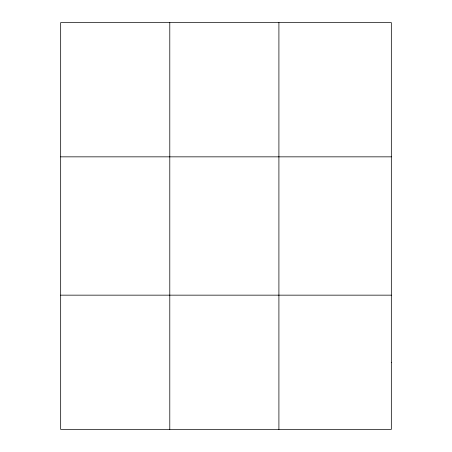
<?xml version="1.0" encoding="UTF-8"?>
<svg xmlns="http://www.w3.org/2000/svg" width="452" height="452" viewBox="0 0 452 452"><rect width="100%" height="100%" fill="white"/><g stroke="black" fill="none" stroke-linecap="round" stroke-linejoin="round"><path stroke-width="0.68" d="M169.788 429.4L169.788 22.6M278.907 429.4L278.907 22.6M60.67 156.844L391.33 156.844M60.67 295.156L391.33 295.156M391.33 362.278L391.33 429.4L60.67 429.4L60.67 22.6L391.33 22.6L391.33 362.278"/></g></svg>
